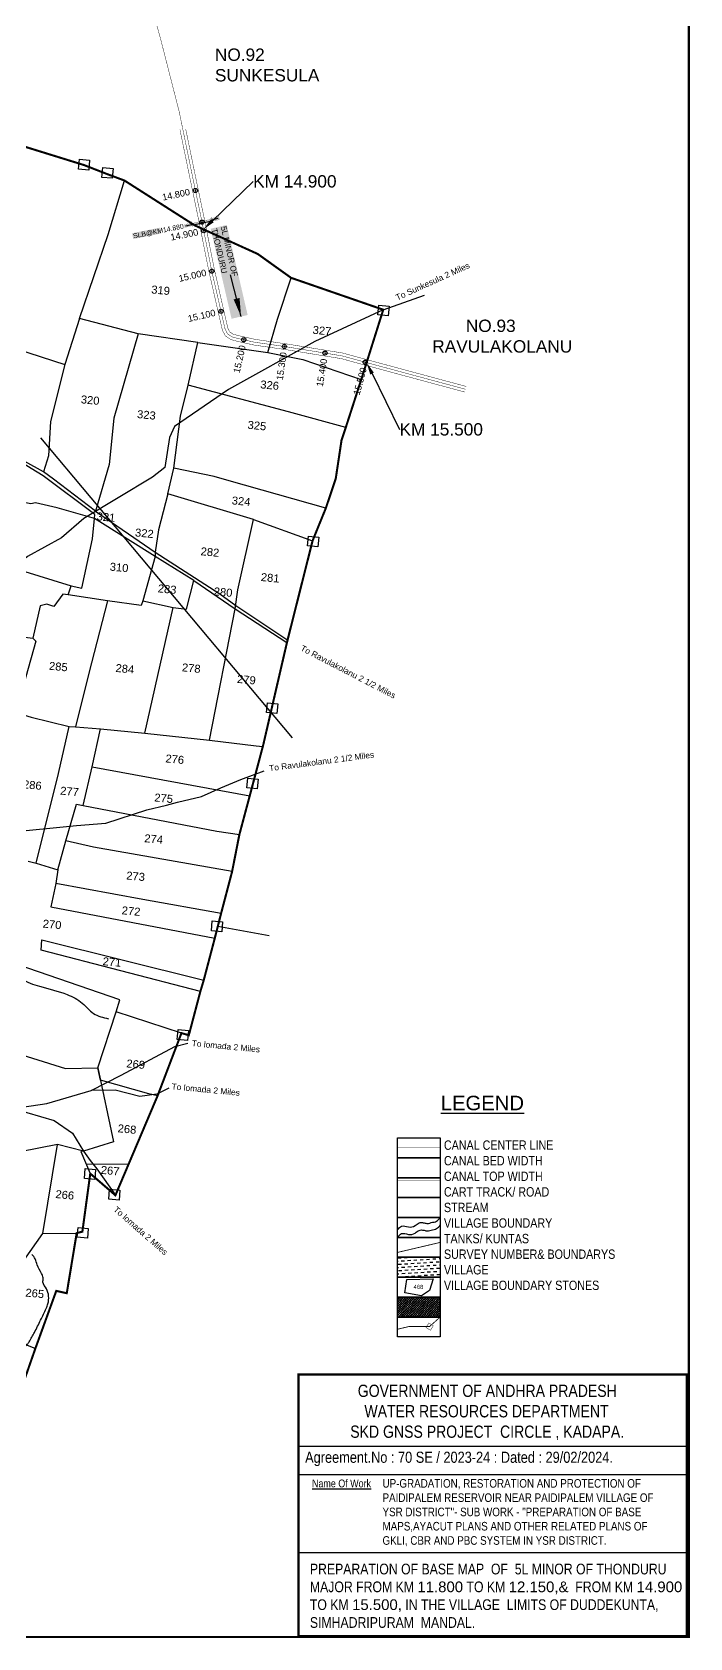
# Model space of a CAD drawing. Header units: inches. Extents: x 196297 to 214296, y 1616220 to 1622507.
# Drawn here: x 199273 to 200870, y 1616548 to 1620450 of the extents above; entities that cross this region are included whole.
import ezdxf
from ezdxf import colors
from ezdxf.entities.mleader import LeaderData, LeaderLine
from ezdxf.enums import TextEntityAlignment as Align
from ezdxf.math import Vec2, Vec3

# ---------------------------------------------------------------- set-up
doc = ezdxf.new("R2010")
doc.units = ezdxf.units.IN
doc.header["$LTSCALE"] = 15
doc.header["$MEASUREMENT"] = 0
doc.header["$PDMODE"] = 32
doc.header["$PDSIZE"] = 10
doc.linetypes.add('ACAD_ISO02W100', pattern=[15, 12, -3])
doc.linetypes.add('HIDDEN2', pattern=[0.1875, 0.125, -0.0625])
for name, color, linetype in [('CANAL1', 7, 'Continuous'), ('CHANAGE', 1, 'Continuous'), ('CS', 134, 'Continuous'), ('FRAME 025', 7, 'Continuous'), ('PAPER SIZE', 5, 'Continuous'), ('PLAT NOS', 7, 'Continuous'), ('Plat number', 1, 'Continuous'), ('Plats', 2, 'Continuous'), ('PLOT NO', 7, 'Continuous'), ('POINT', 2, 'Continuous'), ('RE REMARKS', 7, 'Continuous'), ('ROAD', 1, 'Continuous'), ('STREAM', 4, 'Continuous'), ('STRUCTURE', 5, 'Continuous'), ('TABLE', 7, 'Continuous'), ('tank', 4, 'Continuous'), ('text2', 7, 'Continuous'), ('TITLEBLOCK', 7, 'Continuous'), ('VILLAGE', 7, 'Continuous'), ('VILLAGE BOUNDARY', 5, 'Continuous'), ('VILLAGE BOUNDARY STONES', 1, 'Continuous'), ('VILLAGE BOUNDRY', 5, 'Continuous'), ('VILLAGE STONES', 240, 'Continuous')]:
    doc.layers.add(name, color=color, linetype=linetype)
doc.styles.add('A', font='arial.ttf')
doc.styles.add('ARIALN', font='ARIALN.TTF')
doc.styles.get("Standard").update_dxf_attribs({"font": 'arial.ttf'})
doc.dimstyles.get("Standard").update_dxf_attribs({"dimtxt": 0.18, "dimasz": 0.18, "dimexe": 0.18, "dimexo": 0.0625, "dimgap": 0.09, "dimtad": 0, "dimtih": 1, "dimtoh": 1, "dimdec": 4, "dimzin": 0, "dimdsep": 46, "dimtxsty": 'Standard', "dimcen": 0.09, "dimadec": 0, "dimazin": 0, "dimtfac": 1, "dimtdec": 4, "dimtofl": 0, "dimtmove": 0, "dimatfit": 3, "dimfxl": 1, "dimtolj": 1, "dimtzin": 0, "dimarcsym": 0})

# ---------------------------------------------------------------- blocks, each defined once
blk = doc.blocks.new('SLB')
at = {"layer": 'STRUCTURE'}
h = blk.add_hatch(dxfattribs=at)
h.set_pattern_fill('DOTS', color=6, scale=20, angle=320.3722, style=0)
h.set_pattern_definition([(320.372247934, (-159.4327, -72.9564), (1.2786241598, 0.5641323054), [0, -1.25])])
h.paths.add_polyline_path([(769699.5, 1706871.1), (769699.5, 1706861.1), (769729.1, 1706861.1), (769732.1, 1706863.1), (769792.1, 1706863.1), (769795.1, 1706861.1), (769824.7, 1706861.1), (769824.7, 1706871.1), (769795.1, 1706871.1), (769792.1, 1706869.1), (769732.1, 1706869.1), (769729.1, 1706871.1)])
at = {"layer": 'STRUCTURE', "color": 6, "const_width": 0.628}
for points in [[(769726.1, 1706877.1), (769726.1, 1706873.1), (769732.1, 1706869.1), (769792.1, 1706869.1), (769798.1, 1706873.1), (769798.1, 1706877.1)], [(769726.1, 1706855.1), (769726.1, 1706859.1), (769732.1, 1706863.1), (769792.1, 1706863.1), (769798.1, 1706859.1), (769798.1, 1706855.1)]]:
    blk.add_lwpolyline(points, dxfattribs=at)
at = {"layer": 'STRUCTURE', "color": 6, "linetype": 'ACAD_ISO02W100', "ltscale": 0.5, "const_width": 0.5}
for points in [[(769699.5, 1706871.1), (769729.1, 1706871.1)], [(769699.5, 1706861.1), (769729.1, 1706861.1)], [(769795.1, 1706871.1), (769824.7, 1706871.1)], [(769795.1, 1706861.1), (769824.7, 1706861.1)]]:
    blk.add_lwpolyline(points, dxfattribs=at)
at = {"layer": 'STRUCTURE', "color": 6}
blk.add_lwpolyline([(769732.1, 1706863.1), (769792.1, 1706863.1)], dxfattribs=at)
blk.add_lwpolyline([(769732.1, 1706863.1), (769792.1, 1706863.1)], dxfattribs=at)
at = {"layer": 'STRUCTURE', "color": 0}
blk.add_circle((769762.1, 1706866.1), 1.24, dxfattribs=at)
for points in [[(769703.8, 1706866), (769726.7, 1706866)], [(769818.6, 1706865.8), (769795.7, 1706865.8)]]:
    blk.add_leader(points, dimstyle='Standard', override={"dimasz": 10, "dimgap": 0.09, "dimtad": 0}, dxfattribs=at)

msp = doc.modelspace()

# ---------------------------------------------------------------- hatches: boundary and pattern name
at = {"layer": 'tank'}
h = msp.add_hatch(dxfattribs=at)
h.set_pattern_fill('DASH', color=256, scale=61.399378, angle=3.5405, style=0)
h.set_pattern_definition([(3.5405362, (-190597.6455, 759872.256), (7.18631109, 8.13423605), [7.67492225, -7.67492225])])
h.paths.add_polyline_path([(200160.4, 1617472.9), (200263.5, 1617472.9), (200263.5, 1617424.5), (200160.4, 1617424.5)])
at = {"layer": 'VILLAGE', "linetype": 'Continuous'}
h = msp.add_hatch(dxfattribs=at)
h.set_pattern_fill('SACNCR', color=256, scale=41.239905, angle=1.5303, style=0)
h.set_pattern_definition([(46.53031993, (-190597.6455, 759872.256), (-2.805880153, 2.659860304), []), (46.53031993, (-190594.9126, 759872.329), (-2.805880153, 2.659860304), [0, -3.866241103])])
h.paths.add_polyline_path([(200160.4, 1617376.2), (200263.5, 1617376.2), (200263.5, 1617327.8), (200160.4, 1617327.8)])

# ---------------------------------------------------------------- linework, layer by layer
at = {"layer": 'CANAL1', "color": 1, "linetype": 'HIDDEN2', "ltscale": 4, "const_width": 1}
msp.add_lwpolyline([(199552.5, 1620548.1), (199584.5, 1620433.7), (199629.8, 1620256.5), (199663.8, 1620091.1), (199684.3, 1619992.9), (199708.6, 1619870.6), (199736.8, 1619747.5), (199741.5, 1619727.3), (199747.5, 1619716.4), (199757.7, 1619709.4), (199772, 1619705.4), (199812.6, 1619696.3), (199890.7, 1619685), (200025.7, 1619663), (200056.2, 1619654.6), (200149.1, 1619629.4), (200224, 1619609.2), (200325.3, 1619581.9)], dxfattribs=at)
at = {"layer": 'CANAL1', "color": 200, "const_width": 1}
for points in [[(199631.7, 1620212.6), (199657, 1620089.6), (199677.5, 1619991.5), (199701.8, 1619869.1), (199730, 1619745.9), (199734.9, 1619724.7), (199742.2, 1619711.5), (199754.7, 1619703), (199770.3, 1619698.6), (199811.3, 1619689.4), (199889.6, 1619678.1), (200024.2, 1619656.2), (200054.3, 1619647.9), (200147.3, 1619622.7), (200222.1, 1619602.5), (200323.5, 1619575.1)], [(199645.6, 1620214.3), (199670.7, 1620092.5), (199691.2, 1619994.3), (199715.5, 1619872), (199743.6, 1619749.1), (199748.1, 1619729.8), (199752.8, 1619721.2), (199760.7, 1619715.9), (199773.7, 1619712.2), (199813.9, 1619703.2), (199891.7, 1619691.9), (200027.2, 1619669.9), (200058, 1619661.4), (200150.9, 1619636.2), (200225.8, 1619616), (200327, 1619588.7)]]:
    msp.add_lwpolyline(points, dxfattribs=at)
at = {"layer": 'CANAL1', "color": 1, "linetype": 'HIDDEN2', "ltscale": 100, "const_width": 0.505}
msp.add_lwpolyline([(200160.4, 1617738.8), (200263.5, 1617738.8)], dxfattribs=at)
at = {"layer": 'CANAL1', "color": 5, "ltscale": 100, "const_width": 0.505}
for points in [[(200263.5, 1617698), (200160.4, 1617698)], [(200263.5, 1617682.8), (200160.4, 1617682.8)]]:
    msp.add_lwpolyline(points, dxfattribs=at)
at = {"layer": 'CANAL1', "color": 1, "ltscale": 100, "const_width": 0.505}
for points in [[(200263.5, 1617659.8), (200160.4, 1617659.8)], [(200263.5, 1617624.4), (200160.4, 1617624.4)]]:
    msp.add_lwpolyline(points, dxfattribs=at)
at = {"layer": 'CS', "color": 3}
for p in [(199669.3, 1620064.9), (199689.5, 1619967), (199709, 1619868.9), (199731.3, 1619771.4), (199786.7, 1619702.1), (199885.3, 1619685.8), (199984, 1619669.8), (200081.4, 1619647.8)]:
    msp.add_point(p, dxfattribs=at)
at = {"layer": 'FRAME 025', "lineweight": -3}
for points, elevation in [([(199922.3, 1617014.3), (200865.5, 1617014.3)], 0.3), ([(199922.3, 1616945), (200864, 1616945.6)], 3.7), ([(199922.1, 1616756.1), (200865.1, 1616755.6)], 4.6)]:
    msp.add_lwpolyline(points, dxfattribs=dict(at, elevation=elevation))
at = {"layer": 'PAPER SIZE', "color": 5, "const_width": 5.62}
msp.add_lwpolyline([(200862.3, 1616552.2), (199919.3, 1616552.2), (199919.3, 1617188), (200862.3, 1617188)], close=True, dxfattribs=at)
at = {"layer": 'Plats', "color": 0}
for points in [[(199068.3, 1620214), (199047.4, 1620163.1), (199019, 1620071.9), (198886.9, 1620102.5), (198839.2, 1619958.9), (198805.8, 1619868.2), (198788.1, 1619813.8), (198938.8, 1619767), (199024.2, 1619741.4), (199029.7, 1619746.7), (199059.3, 1619736.6), (199351.9, 1619642.1)], [(199675.2, 1619695.6), (199530.1, 1619716.8), (199387.4, 1619754.1), (199457, 1619958.1), (199497, 1620089)], [(199845.4, 1619671.1), (199868.2, 1619752), (199901.7, 1619852.6)], [(199387.4, 1619754.1), (199351.9, 1619642.1), (199317.6, 1619503.6), (199312.5, 1619420.4), (199300.2, 1619381.7), (199255.2, 1619406.7), (199200.6, 1619534.7), (199030.7, 1619638.2), (198918.8, 1619706), (198762.3, 1619787.9)], [(199665.1, 1619117.2), (199571.7, 1619175.8), (199424.1, 1619268.3), (199424.7, 1619277.4), (199299.1, 1619371.7), (199245.1, 1619404.4), (199183.8, 1619536.1), (199028.1, 1619630), (198916.7, 1619697.3), (198758, 1619779.5)], [(199530.1, 1619716.8), (199471.1, 1619512.1), (199459.5, 1619399.3), (199426.8, 1619286), (199324.5, 1619363.5), (199300.2, 1619381.7)], [(199810, 1619265.6), (199601.9, 1619328.2), (199617.2, 1619390.2), (199633.4, 1619516.9), (199651.6, 1619592.2), (199675.2, 1619695.6), (199845.4, 1619671.1), (199930.5, 1619654.5), (200072, 1619605.6)], [(200034.4, 1619489.1), (199895.6, 1619527.3), (199651.6, 1619592.2)], [(198682.7, 1619461.7), (198845.5, 1619420.7), (198826.4, 1619357.4), (198883.2, 1619338.5), (198886.3, 1619333.1), (198925.2, 1619315.3), (198955.2, 1619304.3), (199030.5, 1619274.6), (199019.9, 1619237.5), (199049.7, 1619230.6), (199123.9, 1619219), (199162.2, 1619195.2), (199234.1, 1619183.9), (199244.1, 1619142.3), (199367.3, 1619104.6), (199393.3, 1619099), (199419.1, 1619218.7), (199424.1, 1619268.3), (199333.2, 1619293.6), (199281.2, 1619306.1), (199269.7, 1619303.6), (199054.5, 1619347.7), (199030.5, 1619274.6)], [(199986, 1619293.1), (199751.4, 1619359.6), (199714.8, 1619370.3), (199617.2, 1619390.2)], [(199601.9, 1619328.2), (199579.7, 1619240.5), (199571.7, 1619185.9), (199571.7, 1619175.8), (199541.6, 1619068.1), (199615.1, 1619052.1)], [(199426.8, 1619286), (199571.7, 1619185.9), (199728.7, 1619084.8), (199767.6, 1619056.8), (199893.4, 1618972)], [(199703.5, 1618729.2), (199765.9, 1619048.1), (199772.5, 1619094.5), (199810, 1619265.6), (199953.8, 1619214)], [(199049.7, 1619230.6), (199024.4, 1619141.2), (199014.4, 1619086.4), (199045.7, 1619078.5), (199029.6, 1619017.8), (199215.6, 1618984.7), (199248.4, 1618980.4), (199274.7, 1618976.9), (199282, 1618969.6), (199233.3, 1618796.2), (199270.7, 1618785.6), (199362.9, 1618762.8), (199378.3, 1618761.9), (199438.8, 1618756.7), (199546.6, 1618746.5), (199703.5, 1618729.2), (199816.5, 1618716), (199832.9, 1618713.7)], [(199360.3, 1619082.8), (199346.9, 1619083.7), (199325.1, 1619054.5), (199308.3, 1619060.2), (199292, 1619055.6), (199274.7, 1618976.9)], [(199541.6, 1619068.1), (199537.2, 1619056.3), (199455.8, 1619068), (199360.3, 1619082.8), (199367.3, 1619104.6)], [(199546.6, 1618746.5), (199615.1, 1619052.1), (199647.9, 1619047.5), (199665.1, 1619117.2), (199765.9, 1619048.1), (199891.5, 1618966.6)], [(199455.8, 1619068), (199410.7, 1618892), (199378.3, 1618761.9)], [(199282.6, 1618430.8), (199337.1, 1618648.7), (199362.9, 1618762.8)], [(199396.9, 1618571), (199418.7, 1618664.2), (199438.8, 1618756.7)], [(199418.7, 1618664.2), (199801.1, 1618594)], [(199335.3, 1618414.1), (199354.4, 1618485.2), (199380.6, 1618574), (199396.9, 1618571), (199721.6, 1618508.2), (199776, 1618500.1)], [(199758.3, 1618410), (199421.4, 1618469.6), (199354.4, 1618485.2)], [(199262.7, 1618435.5), (199282.6, 1618430.8), (199335.3, 1618414.1), (199330.6, 1618380.9), (199317.8, 1618324.3), (199716.2, 1618248)], [(199731.6, 1618308.5), (199541.2, 1618342.2), (199330.6, 1618380.9)], [(199681.2, 1618118.8), (199294.5, 1618219), (199296.6, 1618244.4), (199689.5, 1618146.4)], [(199577.2, 1617865), (199555.9, 1617869.8), (199438.5, 1617903.1), (199432.3, 1617933.3), (199476.4, 1618069.3), (199485.8, 1618098.8), (199188.7, 1618200.5)], [(198362.7, 1618102.2), (198525.1, 1618051.6), (198517.1, 1617889), (198510.8, 1617840.3), (198457, 1617662.9), (198575.2, 1617573.5), (198635.5, 1617527.3), (198706.1, 1617477.5), (198704.6, 1617452.8), (198806.2, 1617378.1), (198916.3, 1617300.7), (198974.9, 1617261.3), (199044.5, 1617264.4), (199152.4, 1617233.3), (199198.3, 1617284.9), (199280.5, 1617251.3)], [(199635.3, 1618017.7), (199476.4, 1618069.3)], [(199206.6, 1617978.1), (199353.7, 1617931.6), (199432.3, 1617933.3), (199470.5, 1617753.6), (199397.3, 1617730.5), (199334.4, 1617746.8), (199198.2, 1617720.2)], [(199298.4, 1617530.6), (199334.4, 1617746.8)], [(199397.3, 1617730.5), (199397.3, 1617730.5), (199390.7, 1617729.7), (199413.9, 1617676.4)], [(199403.6, 1617699.3), (199508.8, 1617700.2)], [(199198.3, 1617284.9), (199166.7, 1617300.2), (199237.3, 1617443.1), (199298.4, 1617530.6), (199380.9, 1617531.7)]]:
    msp.add_lwpolyline(points, dxfattribs=at)
at = {"layer": 'PLOT NO'}
for points in [[(200160.4, 1617762.9), (200263.5, 1617762.9), (200263.5, 1617714.6), (200160.4, 1617714.6)], [(200160.4, 1617714.6), (200263.5, 1617714.6), (200263.5, 1617666.2), (200160.4, 1617666.2)], [(200160.4, 1617666.2), (200263.5, 1617666.2), (200263.5, 1617617.9), (200160.4, 1617617.9)], [(200160.4, 1617617.9), (200263.5, 1617617.9), (200263.5, 1617569.6), (200160.4, 1617569.6)], [(200160.4, 1617569.6), (200263.5, 1617569.6), (200263.5, 1617521.2), (200160.4, 1617521.2)], [(200160.4, 1617521.2), (200263.5, 1617521.2), (200263.5, 1617472.9), (200160.4, 1617472.9)], [(200160.4, 1617472.9), (200263.5, 1617472.9), (200263.5, 1617424.5), (200160.4, 1617424.5)], [(200160.4, 1617424.5), (200263.5, 1617424.5), (200263.5, 1617376.2), (200160.4, 1617376.2)], [(200160.4, 1617376.2), (200263.5, 1617376.2), (200263.5, 1617327.8), (200160.4, 1617327.8)], [(200160.4, 1617327.8), (200263.5, 1617327.8), (200263.5, 1617279.5), (200160.4, 1617279.5)]]:
    msp.add_lwpolyline(points, close=True, dxfattribs=at)
msp.add_lwpolyline([(200177.7, 1617387), (200183, 1617418.8), (200246.6, 1617420.3), (200237.4, 1617392.3), (200218.2, 1617379.5), (200177.7, 1617387)], dxfattribs=at)
at = {"layer": 'PLOT NO', "color": 4}
for points in [[(200160.4, 1617539.6), (200169.9, 1617548.8), (200186.4, 1617546.8), (200202.6, 1617549.9), (200207.4, 1617553.8), (200218.3, 1617557.5), (200226.9, 1617556.1), (200235.4, 1617555.2), (200241.8, 1617557.2), (200255.1, 1617560.8), (200263.5, 1617569.6)], [(200160.4, 1617521.5), (200169.9, 1617530.6), (200186.4, 1617528.7), (200202.6, 1617531.8), (200207.4, 1617535.7), (200218.3, 1617539.4), (200226.9, 1617538), (200235.4, 1617537.1), (200241.8, 1617539.1), (200255.1, 1617542.7), (200263.5, 1617551.5)]]:
    msp.add_spline(points, degree=3, dxfattribs=at)
at = {"layer": 'POINT'}
msp.add_point((199685, 1619988), dxfattribs=at)
at = {"layer": 'ROAD'}
for points in [[(200125.4, 1619775.2), (199959.2, 1619697.6), (199749.6, 1619581.2), (199618.3, 1619491.7), (199606.1, 1619465), (199594.6, 1619391.8), (199564.9, 1619368.2), (199398.1, 1619267.8), (199344.2, 1619221.2), (199261.5, 1619175.4), (199198.5, 1619120.2), (199071.9, 1618990.4), (198874.8, 1618819), (198805.8, 1618742.1), (198757.6, 1618701.4), (198709, 1618680.5), (198626.6, 1618664), (198511.1, 1618545.1), (198421.8, 1618477.6), (198353.8, 1618423.8), (198317.5, 1618411.6)], [(198626.6, 1618664), (198699.7, 1618650.6), (198746.6, 1618633.2), (198825.1, 1618557.9), (198868.7, 1618526), (198925.5, 1618520.3), (198970.2, 1618517), (199020.5, 1618512.2), (199049.6, 1618499.9), (199090.9, 1618498.9), (199209.6, 1618505.4), (199380.2, 1618522.1), (199451.4, 1618527.4), (199551.6, 1618560.2), (199599, 1618571.6), (199626, 1618578.6), (199684.2, 1618592.3), (199731, 1618613.8), (199779.7, 1618634), (199836, 1618654.7)], [(198341.4, 1618348.7), (198460.3, 1618312), (198649.7, 1618253.9), (198725.6, 1618269.3), (198787.2, 1618275.4), (198840.1, 1618256.6), (198893.6, 1618166.2), (198948.6, 1618069.2), (199033.2, 1617961.7), (199150.9, 1617860.8), (199226.5, 1617834.2), (199308.1, 1617846.7), (199416.4, 1617878.5), (199489, 1617915.7), (199619.5, 1617985.1), (199650.9, 1617992.9)], [(199604.9, 1617883.7), (199575.4, 1617869.1), (199534.4, 1617863.5), (199474, 1617879.1), (199416.4, 1617878.5)], [(199226.5, 1617834.2), (199326, 1617805), (199370.9, 1617774.3), (199397.3, 1617730.5), (199413.7, 1617707.8), (199430.2, 1617687.8), (199474.9, 1617623.6)]]:
    msp.add_lwpolyline(points, dxfattribs=at)
at = {"layer": 'STREAM'}
for points in [[(198462.3, 1618287.3), (198476.2, 1618295.6), (198495.1, 1618301.7), (198516.8, 1618307.5), (198526, 1618307.1), (198539.2, 1618296.8), (198544.9, 1618289), (198635, 1618271.7), (198646.5, 1618266.4), (198647.1, 1618259.1), (198655, 1618257.5), (198684.6, 1618262), (198706.3, 1618261.3), (198733.2, 1618266.3), (198764.6, 1618269.3), (198813.5, 1618280), (198818.6, 1618268.4), (198830, 1618269.3), (198845.9, 1618277.8), (198856.2, 1618281), (198873.6, 1618294.2), (198884.8, 1618303.5), (198904.4, 1618319.7), (198929, 1618338), (198956.9, 1618359.8), (199024.6, 1618346), (199044.2, 1618328.4), (199069, 1618311.3), (199087.4, 1618290.2), (199102.9, 1618259.7), (199125.5, 1618242.9), (199201.3, 1618206), (199222.4, 1618184.3), (199248.1, 1618150.5), (199290.9, 1618131.6), (199357.5, 1618111.3), (199394.4, 1618090.6), (199421.7, 1618065.7), (199458.5, 1618052.4)], [(199152.2, 1617171.4), (199165.7, 1617181.3), (199177.5, 1617185.7), (199185.6, 1617187.1), (199193, 1617196.8), (199205.8, 1617204.6), (199210.7, 1617214.3), (199232, 1617233.6), (199246.9, 1617239.8), (199251.1, 1617250.2), (199261, 1617261.8), (199265.6, 1617267.4), (199272, 1617279.2), (199278.3, 1617290.4), (199293.4, 1617320.4), (199307.1, 1617348.8), (199311.2, 1617360.3), (199307.4, 1617396.2), (199298.9, 1617412.6), (199299.5, 1617423.1), (199295.7, 1617433.5), (199284.8, 1617454.4), (199280.2, 1617468.9), (199272.1, 1617480)]]:
    msp.add_spline(points, degree=3, dxfattribs=at)
at = {"layer": 'text2', "color": 5, "const_width": 5}
msp.add_lwpolyline([(196299.5, 1622016.7), (200867.5, 1622016.7), (200867.5, 1616550.8), (196299.5, 1616550.8)], close=True, dxfattribs=at)
at = {"layer": 'text2', "color": 2}
msp.add_lwpolyline([(199905, 1618735), (199293.7, 1619464.2)], dxfattribs=at)
at = {"layer": 'VILLAGE BOUNDARY', "const_width": 5}
msp.add_lwpolyline([(199197.4, 1620189.1), (199398.8, 1620126.6), (199453.4, 1620105.3), (199497, 1620089), (199667.4, 1619980.2), (199820.6, 1619910.6), (199901.7, 1619852.6), (200125.4, 1619775.2), (200072, 1619605.6), (200034.4, 1619489.1), (200024.1, 1619458.3), (200010, 1619364.6), (199986, 1619293.1), (199953.8, 1619214), (199891.5, 1618966.6), (199833.8, 1618717.3), (199801.1, 1618594), (199776, 1618500.1), (199758.3, 1618410), (199731.6, 1618308.5), (199716.2, 1618248), (199689.5, 1618146.4), (199681.2, 1618118.8), (199653.2, 1618012.5), (199635.3, 1618017.7), (199577.2, 1617865), (199474.9, 1617623.6), (199413.9, 1617676.4), (199394.7, 1617535.3), (199380.9, 1617531.7), (199356.8, 1617385.7), (199331.3, 1617391.4), (199280.5, 1617251.3), (199246.2, 1617153.1)], dxfattribs=at)
at = {"layer": 'VILLAGE BOUNDARY'}
for points in [[(200125.4, 1619775.2), (200225.5, 1619810.6)], [(199724, 1618277.5), (199848.6, 1618254.7)]]:
    msp.add_lwpolyline(points, dxfattribs=at)
at = {"layer": 'VILLAGE BOUNDARY STONES'}
for points in [[(199387.4, 1620140.6), (199412.4, 1620138.2), (199410.2, 1620114.3), (199385.1, 1620116.7)], [(199444.5, 1620120.7), (199469.5, 1620118.3), (199467.2, 1620094.5), (199442.2, 1620096.8)], [(200114.6, 1619786.3), (200139.6, 1619783.9), (200137.4, 1619760), (200112.3, 1619762.4)], [(199943.8, 1619225.2), (199968.9, 1619222.8), (199966.6, 1619199), (199941.6, 1619201.3)], [(199844, 1618820.1), (199869.1, 1618817.7), (199866.8, 1618793.8), (199841.8, 1618796.2)], [(199796.3, 1618637.3), (199821.4, 1618635), (199819.1, 1618611.1), (199794.1, 1618613.4)], [(199710.2, 1618290.2), (199735.2, 1618287.9), (199733, 1618264), (199708, 1618266.4)], [(199627.3, 1618026.3), (199652.4, 1618023.9), (199650.1, 1618000.1), (199625.1, 1618002.4)], [(199401.8, 1617688.6), (199426.8, 1617686.3), (199424.6, 1617662.4), (199399.5, 1617664.8)], [(199460.9, 1617638.2), (199485.9, 1617635.8), (199483.7, 1617611.9), (199458.6, 1617614.3)], [(199384.1, 1617545.6), (199409.1, 1617543.3), (199406.8, 1617519.4), (199381.8, 1617521.8)]]:
    msp.add_lwpolyline(points, close=True, dxfattribs=at)
at = {"layer": 'VILLAGE BOUNDRY', "linetype": 'ACAD_ISO02W100', "ltscale": 2, "const_width": 2.02}
for points in [[(200160.4, 1617484.9), (200263.5, 1617509.1)], [(200160.4, 1617298.3), (200188.9, 1617305), (200238.2, 1617305), (200263.5, 1617327.8)]]:
    msp.add_lwpolyline(points, dxfattribs=at)
at = {"layer": 'VILLAGE STONES', "const_width": 1.03}
msp.add_lwpolyline([(200229.3, 1617302.6), (200236.2, 1617313.3), (200247, 1617306.4), (200240, 1617295.6)], close=True, dxfattribs=at)

# ---------------------------------------------------------------- block references
at = {"layer": 'STRUCTURE', "color": 0, "xscale": 0.7000000000000001, "yscale": 0.7000000000000001, "zscale": 0.7000000000000001, "rotation": 12.82218250209778}
msp.add_blockref('SLB', (-60553.3, 335394.9), dxfattribs=at)

# ---------------------------------------------------------------- texts
at = {"layer": 'CHANAGE'}
for s, rotation, p in [('14.800', 11.796, (199655.6, 1620062)), ('14.900', 11.2455, (199675.8, 1619964.2)), ('15.000', 12.8883, (199695.4, 1619865.8)), ('15.100', 12.8883, (199717.7, 1619768.3)), ('15.200', 77.3816, (199783.7, 1619688.5)), ('15.300', 81.7626, (199883.3, 1619671.9)), ('15.400', 80.7539, (199981.8, 1619656)), ('15.500', 74.831, (200077.8, 1619634.3))]:
    msp.add_text(s, height=16, rotation=rotation, dxfattribs=at).set_placement(p, align=Align.MIDDLE_RIGHT)
at = {"layer": 'PLAT NOS'}
for s, p in [('319', (199584.8, 1619822.5)), ('327', (199976.7, 1619724.4)), ('326', (199849.6, 1619591.9)), ('320', (199413.7, 1619555.6)), ('323', (199550.3, 1619519.7)), ('325', (199818.7, 1619493.7)), ('324', (199780.3, 1619310)), ('321', (199452.1, 1619271.4)), ('322', (199545.3, 1619232.1)), ('282', (199704.6, 1619186.4)), ('310', (199483.9, 1619149.1)), ('281', (199850.9, 1619123.8)), ('283', (199600.6, 1619096.3)), ('280', (199736.5, 1619089.1)), ('285', (199336.4, 1618908.2)), ('284', (199498, 1618902.9)), ('278', (199659.2, 1618904.4)), ('279', (199793.1, 1618876.3)), ('276', (199619.2, 1618683.1)), ('286', (199273.3, 1618620.3)), ('277', (199363.6, 1618605)), ('275', (199592.2, 1618588.3)), ('274', (199567.9, 1618489.3)), ('273', (199524, 1618398.7)), ('272', (199513, 1618314.1)), ('270', (199321.3, 1618281.9)), ('271', (199466.7, 1618190.5)), ('269', (199524.3, 1617942.1)), ('268', (199503.2, 1617784.5)), ('267', (199462.2, 1617683.5)), ('266', (199352.1, 1617624.7)), ('265', (199279.2, 1617385.4))]:
    msp.add_text(s, height=19.44, rotation=354.6245, dxfattribs=at).set_placement(p, align=Align.MIDDLE_CENTER)
at = {"layer": 'Plat number'}
for s, rotation, p in [('To Sunkesula 2 Miles ', 24.3896, (200159.7, 1619797.3)), ('To Ravulakolanu 2 1/2 Miles ', 332.5703, (199922.9, 1618948.2)), ('To Ravulakolanu 2 1/2 Miles ', 7.4716, (199849.3, 1618653.8)), ('To lomada 2 Miles ', 354.6245, (199659.7, 1617986.2)), ('To lomada 2 Miles ', 354.6245, (199610.8, 1617881)), ('To lomada 2 Miles ', 318.7458, (199468.9, 1617587))]:
    msp.add_text(s, height=14.578, rotation=rotation, dxfattribs=at).set_placement(p)
at = {"layer": 'Plat number', "char_height": 30, "attachment_point": 1}
for s, insert, width in [('NO.92 SUNKESULA', (199716.5, 1620409.8), 205.658), ('       NO.93 RAVULAKOLANU ', (200244.4, 1619751.1), 284.829)]:
    msp.add_mtext(s, dxfattribs=dict(at, insert=insert, width=width))
at = {"layer": 'PLOT NO'}
msp.add_text('468', height=10.11, rotation=358.6877, dxfattribs=at).set_placement((200210.9, 1617401.2), align=Align.MIDDLE_CENTER)
at = {"layer": 'STRUCTURE', "color": 5, "attachment_point": 1, "bg_fill": 1, "box_fill_scale": 1.1, "bg_fill_color": 7, "bg_fill_true_color": 16777215, "bg_fill_transparency": 0}
for s, insert, char_height, width, rotation in [('SLB@KM14.880', (199516.8, 1619960.1), 12, 67.153, 11.2345), ('{\\C1;5L MINOR OF \\PTHONDURU}', (199744.3, 1619979.4, -19), 14, 221.827, 283.0601)]:
    msp.add_mtext(s, dxfattribs=dict(at, insert=insert, char_height=char_height, width=width, rotation=rotation))
at = {"layer": 'TABLE', "extrusion": (0.000201441, 0.004807, 0.999988), "style": 'A'}
msp.add_text('%%ULEGEND', height=35.23, rotation=359.9999, dxfattribs=at).set_placement((200366.1, 1617829, 7817.1), align=Align.MIDDLE)
at = {"layer": 'TITLEBLOCK', "extrusion": (0.000201441, 0.004807, 0.999988), "style": 'ARIALN'}
msp.add_text('%%UName Of Work', height=18.913, rotation=359.9999, dxfattribs=at).set_placement((199952.4, 1616895.2, 7813.7))
at = {"layer": 'TITLEBLOCK', "extrusion": (0.000201441, 0.004807, 0.999988), "attachment_point": 1, "text_direction": (1, -1e-06, -0.000201), "style": 'ARIALN'}
for s, insert, char_height, width in [('CANAL CENTER LINE \\PCANAL BED WIDTH {\\H1.52882x; }\\PCANAL TOP WIDTH {\\H1.35255x; }\\PCART TRACK/ ROAD{\\H1.4113x; }\\PSTREAM {\\H1.39172x; }\\PVILLAGE BOUNDARY{\\H1.39825x; }\\PTANKS/ KUNTAS{\\H1.39607x; }\\PSURVEY NUMBER& BOUNDARYS{\\H1.3968x; }\\PVILLAGE{\\H1.39655x; }\\PVILLAGE BOUNDARY STONES{\\H1.39664x; }', (200272.8, 1617756.9), 22.706, 476.056), ('\\pi34.18019;GOVERNMENT OF ANDHRA PRADESH  \\P\\pi50.37781;WATER RESOURCES DEPARTMENT      \\P\\pi15.97184;SKD GNSS PROJECT  CIRCLE , KADAPA.', (200029.3, 1617163.5, -4.3), 29.775, 692.705), ('Agreement.No : 70 SE / 2023-24 : Dated : 29/02/2024.', (199935.7, 1617000.7, -1.2), 27.045, 872.986), ('UP-GRADATION, RESTORATION AND PROTECTION OF PAIDIPALEM RESERVOIR NEAR PAIDIPALEM VILLAGE OF YSR DISTRICT"- SUB WORK - "PREPARATION OF BASE MAPS,AYACUT PLANS AND OTHER RELATED PLANS OF GKLI, CBR AND PBC SYSTEM IN YSR DISTRICT.', (200123.6, 1616934.1, -0.7), 20.804, 671.528), ('PREPARATION OF BASE MAP  OF  {\\C1;5L MINOR OF THONDURU MAJOR \\C0;FROM\\C1; \\C0;KM \\fArial|b0|i0|c0|p34;11.800\\fArial Narrow|b0|i0|c0|p34; TO KM \\fArial|b0|i0|c0|p34;12.150,&\\fArial Narrow|b0|i0|c0|p34;\\C1;  \\C0;FROM\\C1; \\C0;KM \\fArial|b0|i0|c0|p34;14.900\\fArial Narrow|b0|i0|c0|p34; TO KM \\fArial|b0|i0|c0|p34;15.500,} IN THE VILLAGE  LIMITS OF {\\C1;DUDDEKUNTA, SIMHADRIPURAM } MANDAL.', (199947.2, 1616728.6, -3.3), 25.9715, 917.324)]:
    msp.add_mtext(s, dxfattribs=dict(at, insert=insert, char_height=char_height, width=width))

# ---------------------------------------------------------------- leaders
at = {"layer": 'RE REMARKS', "color": 1}
msp.add_leader([(199780.2, 1619758.4, -19), (199754.6, 1619860, -19)], dimstyle='Standard', override={"dimasz": 45}, dxfattribs=at)
at = {"layer": 'VILLAGE STONES', "color": 1}
ml = msp.add_multileader_mtext('Standard', dxfattribs=at)
ml.set_content('KM 14.900', color=1)
ml.set_leader_properties()
ml.build(insert=Vec2(0, 0))
ml.multileader.update_dxf_attribs({"dogleg_length": 0.36, "arrow_head_size": 30})
ctx = ml.context
ctx.base_point, ctx.char_height, ctx.arrow_head_size, ctx.landing_gap_size, ctx.plane_origin = Vec3(199809.2, 1620086.8), 30, 30, 0.09, Vec3(199632.7, 1620173.2)
notes = []
notes.append((ctx, [(0, (1, 1, 0), (199809.2, 1620086.8), (1, 0), 1.396927018504357e-11, [(0, [(199688.8, 1619970.5)], 0, [])])]))
ctx.mtext.insert, ctx.mtext.flow_direction = Vec3(199809.3, 1620102.1), 5
ml = msp.add_multileader_mtext('Standard', dxfattribs=at)
ml.set_content('KM 15.500', color=1)
ml.set_leader_properties()
ml.build(insert=Vec2(0, 0))
ml.multileader.update_dxf_attribs({"dogleg_length": 0.36, "arrow_head_size": 30})
ctx = ml.context
ctx.base_point, ctx.char_height, ctx.arrow_head_size, ctx.landing_gap_size, ctx.plane_origin = Vec3(200164.7, 1619484.3), 30, 30, 0.09, Vec3(199988.2, 1619570.7)
notes.append((ctx, [(0, (1, 1, 0), (200164.7, 1619484.3), (1, 0), 1.396927018504357e-11, [(0, [(200085, 1619646.8)], 0, [])])]))
ctx.mtext.insert, ctx.mtext.flow_direction = Vec3(200164.8, 1619499.5), 5
for ctx, leaders in notes:
    for number, flags, end, landing, length, lines in leaders:
        leader = LeaderData()
        leader.index, (leader.has_last_leader_line, leader.has_dogleg_vector, leader.attachment_direction) = number, flags
        leader.last_leader_point, leader.dogleg_vector, leader.dogleg_length = Vec3(end), Vec3(landing), length
        for number, points, colour, breaks in lines:
            line = LeaderLine()
            line.index, line.vertices, line.color, line.breaks = number, Vec3.list(points), colors.encode_raw_color(colour), breaks
            leader.lines.append(line)
        ctx.leaders.append(leader)

doc.saveas('drawing.dxf')
